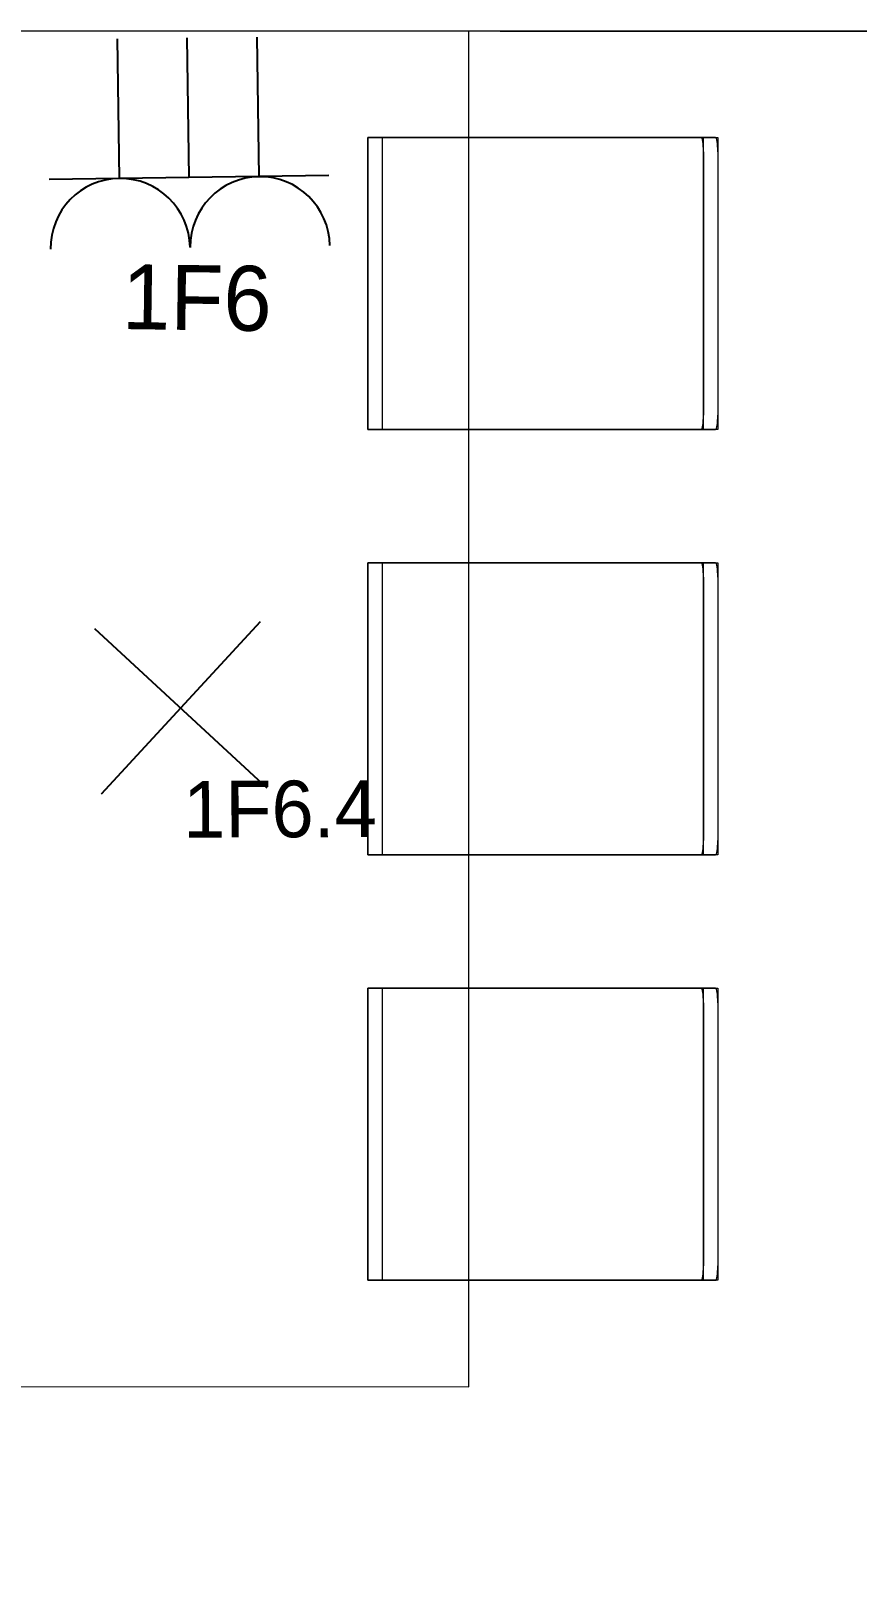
# Model space of a CAD drawing. Header units: metres. Extents: x -17679 to 22565, y -12299 to 33430.
# Drawn here: x 5072 to 6218, y -5363 to -3218 of the extents above; entities that cross this region are included whole.
import ezdxf
from ezdxf.enums import TextEntityAlignment as Align

# ---------------------------------------------------------------- set-up
doc = ezdxf.new("R2010")
doc.units = ezdxf.units.M
doc.layers.get('0').update_dxf_attribs({"color": 252})
for name, color, linetype, lineweight in [('A_Decken', 8, 'Continuous', 13), ('A_Moebel', 6, 'Continuous', 13), ('A_Raeume_', 7, 'Continuous', 5), ('A_Waende', 7, 'Continuous', 13)]:
    doc.layers.add(name, color=color, linetype=linetype, lineweight=lineweight)
doc.layers.add('E_Steckdose+Schalter', color=150, linetype='Continuous', true_color=0x0b6cf4)
doc.layers.add('ET_LEGENDE - Wohnung$0$800_KO_HI____L', color=130, linetype='Continuous')
doc.styles.add('ET_LEGENDE - Wohnung$0$ROMANS', font='romans.shx', dxfattribs={"width": 0.6})

# ---------------------------------------------------------------- blocks, each defined once
blk = doc.blocks.new('*U543')
for p, q in [((-70.71067811865481, -70.71067811865473), (70.71067811865473, 70.71067811865474)), ((70.7106781186547, -70.71067811865474), (-70.71067811865478, 70.71067811865477))]:
    blk.add_line(p, q)
at = {"style": 'ET_LEGENDE - Wohnung$0$ROMANS', "width": 0.6, "flags": 1}
for tag, p in [('RAUMBUCHNUMMER', (0, -400)), ('ANLAGE', (0, -550))]:
    blk.add_attdef(tag, text='', height=100, dxfattribs=at).set_placement(p, align=Align.MIDDLE)
for tag, p in [('TEILANLAGE_NR', (0, -700)), ('KOMPONENTE', (0, -850)), ('KOMPONENTE_NR', (0, -1000)), ('BEZEICHNUNG', (0, -1150)), ('TYP', (0, -1300)), ('HERSTELLER', (0, -1450)), ('MODEL', (0, -1600)), ('LEISTUNG_MAX', (0, -1750)), ('SPEZIFISCH_1', (0, -1900)), ('SPEZIFISCH_2', (0, -2050)), ('SPEZIFISCH_3', (-9.095e-13, -2200)), ('SPEZIFISCH_4', (0, -2350)), ('SPEZIFISCH_5', (0, -2500)), ('GEWERKE_CODE', (0, -2650)), ('LV_POS', (0, -2800)), ('ZAEHLER', (0, -2950)), ('PLATZHALTER_1', (0, -3100)), ('PLATZHALTER_2', (-9.095e-13, -3250)), ('PLATZHALTER_3', (-9.095e-13, -3400)), ('JOBLISTE_VDMA', (0, -3550)), ('ET_SPEZIFISCH_1', (0, -3700)), ('ET_SPEZIFISCH_2', (0, -3850)), ('ET_SPEZIFISCH_3', (0, -4000)), ('ET_SPEZIFISCH_4', (0, -4149.999999999999)), ('ET_SPEZIFISCH_5', (0, -4299.999999999999)), ('ET_SPEZIFISCH_6', (0, -4449.999999999999)), ('ET_SPEZIFISCH_7', (0, -4599.999999999999))]:
    blk.add_attdef(tag, text='', height=100, dxfattribs=at).set_placement(p, align=Align.MIDDLE_CENTER)
blk = doc.blocks.new('*U552')
for p, q in [((-125.2605419271887, 0), (125.2605419271887, 0)), ((-2.13e-14, 0), (-2.13e-14, -124.9999999999857))]:
    blk.add_line(p, q)
for centre in [(-62.76054192719332, 62.63027096359436), (62.49999999999542, 62.5)]:
    blk.add_arc(centre, 62.49999999999545, 180, 0)
at = {"layer": 'ET_LEGENDE - Wohnung$0$800_KO_HI____L'}
for p, q in [((-62.76054192719332, 0.1302709635989103), (-62.76054192719332, -124.8697290363868)), ((62.49999999999541, 4.5546e-12), (62.49999999999541, -124.9999999999812))]:
    blk.add_line(p, q, dxfattribs=at)
at = {"style": 'ET_LEGENDE - Wohnung$0$ROMANS', "width": 0.8, "flags": 1}
for tag, p in [('RAUMBUCHNUMMER', (-1.42e-14, -424.9999999999857)), ('ANLAGE', (-7.11e-14, -595.4472819843263)), ('TEILANLAGE_NR', (-7.11e-14, -755.4537253861862)), ('KOMPONENTE', (-7.11e-14, -901.3415913071971)), ('KOMPONENTE_NR', (-7.11e-14, -1063.289201699502)), ('BEZEICHNUNG', (-7.11e-14, -1205.595275481798)), ('TYP', (-1.42e-14, -1346.747756559581)), ('HERSTELLER', (-7.11e-14, -1514.075453492046)), ('MODEL', (-1.42e-14, -1677.25564314158)), ('LEISTUNG_MAX', (-5.258e-13, -1851.504109420363)), ('SPEZIFISCH_1', (-5.258e-13, -2012.846368334653)), ('SPEZIFISCH_2', (-5.258e-13, -2200.001041977929)), ('SPEZIFISCH_3', (-5.258e-13, -2374.249508256711)), ('SPEZIFISCH_4', (-5.258e-13, -2548.497974535494)), ('SPEZIFISCH_5', (-5.258e-13, -2722.746440814277)), ('GEWERKE_CODE', (-5.258e-13, -2896.994907093059)), ('LV_POS', (-5.258e-13, -3071.243373371843)), ('ZAEHLER', (-5.258e-13, -3245.491839650626)), ('PLATZHALTER_1', (-5.258e-13, -3419.740305929408)), ('PLATZHALTER_2', (-5.258e-13, -3593.988772208192)), ('PLATZHALTER_3', (-5.258e-13, -3768.237238486975)), ('JOBLISTE_VDMA', (-5.258e-13, -3942.485704765757))]:
    blk.add_attdef(tag, text='', height=100, dxfattribs=at).set_placement(p, align=Align.MIDDLE)
blk = doc.blocks.new('Moeb_Esstisch_rechteckig_bear - 188 x 80-V10-263_PP_03DG_BT2')
at = {"layer": 'A_Moebel', "color": 8}
for p, q in [((-1.419064670958464, 0.7452382611948165), (-1.43906467095846, 0.7452382611948164)), ((-1.43906467095846, 0.7452382611948164), (-1.439064670958461, 0.7422820729722244)), ((-1.439064670958461, 0.7422820729722244), (-1.43906467095846, 0.3999999999999987)), ((-1.439064670958394, 0.7422820729722901), (-1.439064670958394, 0.7225017557050503)), ((-1.439064670958461, 0.7422820729722241), (-1.43906467095846, 0.6914258686378107)), ((-1.054064670958457, 0.7452382611948165), (-1.419064670958464, 0.7452382611948165)), ((-1.41906467095846, 0.7452382611948166), (-1.05406467095846, 0.7452382611948165)), ((-1.034064670958461, 0.7452382611948165), (-1.054064670958457, 0.7452382611948165)), ((-1.034064670958461, 0.7422820729722241), (-1.034064670958461, 0.7452382611948165)), ((-1.034064670958461, 0.3999999999999987), (-1.034064670958461, 0.7422820729722241)), ((-1.034064670958399, 0.7225017557050484), (-1.034064670958399, 0.7422820729722882)), ((-1.034064670958461, 0.6914258686378107), (-1.034064670958461, 0.7422820729722241)), ((-0.8290646709584628, 0.7452382611948162), (-0.8490646709584586, 0.7452382611948164)), ((-0.8490646709584586, 0.7452382611948164), (-0.8490646709584584, 0.7422820729722241)), ((-0.8490646709584584, 0.7422820729722241), (-0.8490646709584602, 0.3999999999999987)), ((-0.8490646709583984, 0.7422820729722882), (-0.8490646709583984, 0.7225017557050507)), ((-0.8490646709584584, 0.7422820729722237), (-0.8490646709584586, 0.6914258686378105)), ((-0.4640646709584552, 0.7452382611948148), (-0.8290646709584628, 0.7452382611948162)), ((-0.829064670958458, 0.7452382611948164), (-0.4640646709584583, 0.7452382611948148)), ((-0.4440646709584592, 0.7452382611948148), (-0.4640646709584552, 0.7452382611948148)), ((-0.4440646709584593, 0.7422820729722223), (-0.4440646709584592, 0.7452382611948148)), ((-0.4440646709584608, 0.3999999999999996), (-0.4440646709584593, 0.7422820729722223)), ((-0.4440646709584036, 0.7225017557050483), (-0.444064670958395, 0.7422820729722859)), ((-0.4440646709584595, 0.6914258686378087), (-0.4440646709584593, 0.7422820729722223)), ((-0.2390646709584669, 0.7452382611948164), (-0.2590646709584627, 0.7452382611948162)), ((-0.2590646709584627, 0.7452382611948162), (-0.2590646709584627, 0.7422820729722241)), ((-0.2590646709584627, 0.7422820729722241), (-0.2590646709584628, 0.3999999999999991)), ((-0.2590646709583937, 0.7422820729722882), (-0.2590646709583937, 0.7225017557050507)), ((-0.2590646709584627, 0.7422820729722238), (-0.2590646709584628, 0.6914258686378105)), ((0.1259353290415408, 0.7452382611948161), (-0.2390646709584669, 0.7452382611948164)), ((-0.2390646709584624, 0.7452382611948164), (0.1259353290415374, 0.7452382611948164)), ((0.1459353290415366, 0.7452382611948162), (0.1259353290415408, 0.7452382611948161)), ((0.1459353290415365, 0.7422820729722238), (0.1459353290415366, 0.7452382611948162)), ((0.1459353290415365, 0.3999999999999992), (0.1459353290415365, 0.7422820729722238)), ((0.145935329041601, 0.7225017557050483), (0.145935329041601, 0.7422820729722859)), ((0.1459353290415366, 0.6914258686378107), (0.1459353290415365, 0.7422820729722238)), ((-1.439064670958461, 0.7254579439275782), (-1.43846171299635, 0.7254579439275779)), ((-1.439064670958461, 0.6716455513705725), (-1.439064670958461, 0.7225017557049859)), ((-1.43838318748424, 0.725457943927578), (-1.436540064003644, 0.7254579439275782)), ((-1.436385179034144, 0.7254579439275782), (-1.433350377932819, 0.7254579439275782)), ((-1.433206806582194, 0.7254579439275782), (-1.429149625147254, 0.7254579439275782)), ((-1.429064670958458, 0.7254579439275782), (-1.424265988054714, 0.7254579439275782)), ((-1.424241051860511, 0.7254579439275782), (-1.419064670958465, 0.7254579439275782)), ((-1.419064670958465, 0.7254579439275782), (-1.054064670958464, 0.7254579439275782)), ((-1.41906467095846, 0.7254579439275782), (-1.05406467095846, 0.725457943927578)), ((-1.054064670958464, 0.7254579439275782), (-1.048914516801263, 0.7254579439275782)), ((-1.04888829005641, 0.725457943927578), (-1.044159831763805, 0.725457943927578)), ((-1.044064670958462, 0.725457943927578), (-1.040099643389792, 0.7254579439275782)), ((-1.039922535334735, 0.7254579439275782), (-1.036974537720831, 0.7254579439275782)), ((-1.036744162882776, 0.7254579439275782), (-1.034959774423986, 0.725457943927578)), ((-1.03474615443268, 0.725457943927578), (-1.034162726483333, 0.725457943927578)), ((-1.034064670958461, 0.7225017557049859), (-1.034064670958461, 0.6716455513705725)), ((-0.8490646709584586, 0.7254579439275779), (-0.848461712996348, 0.7254579439275779)), ((-0.849064670958459, 0.6716455513705722), (-0.8490646709584586, 0.7225017557049856)), ((-0.8483831874842384, 0.7254579439275779), (-0.8465400640036426, 0.7254579439275779)), ((-0.8463851790341426, 0.725457943927578), (-0.8433503779328168, 0.7254579439275779)), ((-0.8432068065821924, 0.725457943927578), (-0.8391496251472522, 0.725457943927578)), ((-0.8390646709584563, 0.7254579439275779), (-0.8342659880547119, 0.7254579439275779)), ((-0.8342410518605088, 0.725457943927578), (-0.8290646709584628, 0.7254579439275779)), ((-0.8290646709584628, 0.7254579439275779), (-0.4640646709584545, 0.7254579439275762)), ((-0.8290646709584581, 0.725457943927578), (-0.4640646709584585, 0.7254579439275762)), ((-0.4640646709584545, 0.7254579439275762), (-0.4589145168012529, 0.7254579439275762)), ((-0.4588882900564001, 0.7254579439275762), (-0.4541598317637949, 0.7254579439275762)), ((-0.4540646709584524, 0.7254579439275762), (-0.450099643389782, 0.7254579439275762)), ((-0.4499225353347247, 0.7254579439275762), (-0.4469745377208206, 0.7254579439275762)), ((-0.4467441628827662, 0.7254579439275762), (-0.4449597744239753, 0.7254579439275762)), ((-0.4447461544326702, 0.7254579439275762), (-0.4441627264833226, 0.7254579439275762)), ((-0.4440646709584593, 0.7225017557049841), (-0.4440646709584596, 0.6716455513705705)), ((-0.2590646709584628, 0.725457943927578), (-0.258461712996352, 0.7254579439275779)), ((-0.2590646709584627, 0.6716455513705722), (-0.2590646709584628, 0.7225017557049856)), ((-0.2583831874842426, 0.725457943927578), (-0.2565400640036468, 0.7254579439275779)), ((-0.2563851790341467, 0.725457943927578), (-0.253350377932821, 0.7254579439275779)), ((-0.2532068065821967, 0.725457943927578), (-0.2491496251472564, 0.725457943927578)), ((-0.2490646709584606, 0.7254579439275779), (-0.2442659880547159, 0.7254579439275779)), ((-0.2442410518605128, 0.7254579439275779), (-0.2390646709584668, 0.7254579439275779)), ((-0.2390646709584668, 0.7254579439275779), (0.1259353290415414, 0.7254579439275779)), ((-0.2390646709584624, 0.725457943927578), (0.1259353290415374, 0.725457943927578)), ((0.1259353290415414, 0.7254579439275779), (0.1310854831987429, 0.7254579439275779)), ((0.1311117099435959, 0.725457943927578), (0.1358401682362009, 0.7254579439275779)), ((0.1359353290415436, 0.7254579439275779), (0.1399003566102138, 0.7254579439275779)), ((0.1400774646652712, 0.7254579439275779), (0.1430254622791752, 0.7254579439275779)), ((0.1432558371172297, 0.7254579439275779), (0.1450402255760207, 0.7254579439275779)), ((0.1452538455673257, 0.7254579439275779), (0.1458372735166733, 0.7254579439275779)), ((0.1459353290415366, 0.7225017557049859), (0.1459353290415365, 0.6716455513705722)), ((-1.43906467095846, 0.6914258686378107), (-1.439064670958461, 0.6868014403923373)), ((-1.439064670958461, 0.6868014403923373), (-1.439064670958461, 0.6782629610760537)), ((-1.034064670958461, 0.6868014403923373), (-1.034064670958461, 0.6914258686378105)), ((-1.034064670958461, 0.6782629610760534), (-1.034064670958461, 0.6868014403923373)), ((-0.8490646709584586, 0.6914258686378104), (-0.8490646709584586, 0.6868014403923371)), ((-0.8490646709584586, 0.6868014403923371), (-0.8490646709584586, 0.6782629610760535)), ((-0.4440646709584596, 0.6868014403923353), (-0.4440646709584596, 0.6914258686378087)), ((-0.4440646709584595, 0.6782629610760514), (-0.4440646709584596, 0.6868014403923353)), ((-0.2590646709584628, 0.6914258686378105), (-0.2590646709584628, 0.6868014403923373)), ((-0.2590646709584628, 0.6868014403923373), (-0.2590646709584628, 0.6782629610760535)), ((0.1459353290415365, 0.6868014403923371), (0.1459353290415366, 0.6914258686378104)), ((0.1459353290415366, 0.6782629610760532), (0.1459353290415365, 0.6868014403923371)), ((-1.439064670958461, 0.6782629610760537), (-1.439064670958461, 0.6663277153254429)), ((-1.439064670958461, 0.6192901890511071), (-1.439064670958461, 0.6716455513705722)), ((-1.439064670958461, 0.6663277153254429), (-1.43906467095846, 0.6517187732599908)), ((-1.034064670958461, 0.6663277153254425), (-1.034064670958461, 0.6782629610760534)), ((-1.034064670958461, 0.6716455513705725), (-1.034064670958461, 0.6192901890511078)), ((-1.034064670958461, 0.6517187732599902), (-1.034064670958461, 0.6663277153254425)), ((-0.8490646709584586, 0.6782629610760535), (-0.8490646709584586, 0.6663277153254428)), ((-0.849064670958459, 0.6192901890511072), (-0.8490646709584586, 0.6716455513705722)), ((-0.8490646709584586, 0.6663277153254428), (-0.849064670958459, 0.6517187732599908)), ((-0.4440646709584596, 0.6663277153254406), (-0.4440646709584595, 0.6782629610760514)), ((-0.4440646709584596, 0.6716455513705705), (-0.4440646709584599, 0.6192901890511059)), ((-0.4440646709584597, 0.6517187732599883), (-0.4440646709584596, 0.6663277153254406)), ((-0.2590646709584628, 0.6782629610760535), (-0.2590646709584628, 0.6663277153254428)), ((-0.2590646709584628, 0.6192901890511072), (-0.2590646709584627, 0.6716455513705722)), ((-0.2590646709584628, 0.6663277153254428), (-0.2590646709584627, 0.6517187732599906)), ((0.1459353290415366, 0.6663277153254425), (0.1459353290415366, 0.6782629610760532)), ((0.1459353290415365, 0.6716455513705724), (0.1459353290415365, 0.6192901890511077)), ((0.1459353290415366, 0.6517187732599901), (0.1459353290415366, 0.6663277153254425)), ((-1.43906467095846, 0.6517187732599908), (-1.439064670958461, 0.6353211848992389)), ((-1.034064670958461, 0.6353211848992386), (-1.034064670958461, 0.6517187732599902)), ((-0.849064670958459, 0.6517187732599908), (-0.849064670958459, 0.635321184899239)), ((-0.4440646709584597, 0.6353211848992367), (-0.4440646709584597, 0.6517187732599883)), ((-0.2590646709584627, 0.6517187732599906), (-0.2590646709584628, 0.6353211848992389)), ((0.1459353290415365, 0.6353211848992385), (0.1459353290415366, 0.6517187732599901)), ((-1.439064670958461, 0.6353211848992389), (-1.43906467095846, 0.6181283613905596)), ((-1.034064670958461, 0.618128361390559), (-1.034064670958461, 0.6353211848992386)), ((-0.849064670958459, 0.635321184899239), (-0.849064670958459, 0.6181283613905596)), ((-0.4440646709584598, 0.618128361390557), (-0.4440646709584597, 0.6353211848992367)), ((-0.2590646709584628, 0.6353211848992389), (-0.2590646709584627, 0.6181283613905594)), ((0.1459353290415366, 0.618128361390559), (0.1459353290415365, 0.6353211848992385)), ((-1.43906467095846, 0.3999999999999984), (-1.439064670958461, 0.6192901890511071)), ((-1.43906467095846, 0.6181283613905598), (-1.43906467095846, 0.3999999999999999)), ((-1.034064670958461, 0.6192901890511072), (-1.034064670958461, 0.3999999999999985)), ((-1.034064670958461, 0.3999999999999984), (-1.034064670958461, 0.6181283613905602)), ((-0.8490646709584602, 0.3999999999999984), (-0.849064670958459, 0.6192901890511069)), ((-0.849064670958459, 0.6181283613905597), (-0.8490646709584602, 0.3999999999999982)), ((-0.4440646709584598, 0.6192901890511054), (-0.4440646709584608, 0.4000000000000005)), ((-0.4440646709584608, 0.4000000000000002), (-0.4440646709584598, 0.618128361390558)), ((-0.2590646709584628, 0.4), (-0.2590646709584627, 0.6192901890511069)), ((-0.2590646709584627, 0.6181283613905597), (-0.2590646709584628, 0.3999999999999997)), ((0.1459353290415366, 0.6192901890511069), (0.1459353290415366, 0.4)), ((0.1459353290415365, 0.3999999999999997), (0.1459353290415365, 0.6181283613905597)), ((0.2934353290415361, 0.4), (-1.586564670958464, 0.4)), ((-1.586564670958464, 0.4), (-1.586564670958464, -0.3999999999999976)), ((0.2934353290415401, 0.4000000000000001), (-1.58656467095846, 0.3999999999999999)), ((-1.58656467095846, 0.3999999999999999), (-1.58656467095846, -0.3999999999999976)), ((-1.43906467095846, 0.3999999999999987), (-1.439064670958461, 0.2598647876705777)), ((-1.43906467095846, 0.3999999999999999), (-1.439064670958461, 0.3220871191739118)), ((-1.439064670958461, 0.3232489468344592), (-1.43906467095846, 0.3999999999999984)), ((-1.034064670958461, 0.2598647876705777), (-1.034064670958461, 0.3999999999999987)), ((-1.034064670958461, 0.3999999999999985), (-1.034064670958461, 0.3232489468344592)), ((-1.034064670958461, 0.3220871191739118), (-1.034064670958461, 0.3999999999999984)), ((-0.8490646709584602, 0.3999999999999987), (-0.8490646709584606, 0.2598647876705776)), ((-0.8490646709584602, 0.3999999999999982), (-0.8490646709584604, 0.3220871191739115)), ((-0.8490646709584604, 0.3232489468344588), (-0.8490646709584602, 0.3999999999999984)), ((-0.4440646709584615, 0.2598647876705758), (-0.4440646709584608, 0.3999999999999996)), ((-0.4440646709584608, 0.4000000000000005), (-0.4440646709584611, 0.3232489468344571)), ((-0.4440646709584611, 0.3220871191739097), (-0.4440646709584608, 0.4000000000000002)), ((-0.2590646709584628, 0.3999999999999991), (-0.2590646709584627, 0.2598647876705773)), ((-0.2590646709584628, 0.3999999999999997), (-0.2590646709584627, 0.3220871191739115)), ((-0.2590646709584627, 0.3232489468344589), (-0.2590646709584628, 0.4)), ((0.1459353290415366, 0.2598647876705774), (0.1459353290415365, 0.3999999999999992)), ((0.1459353290415366, 0.4), (0.1459353290415366, 0.3232489468344589)), ((0.1459353290415366, 0.3220871191739115), (0.1459353290415365, 0.3999999999999997)), ((0.2934353290415361, 0.3148368473128825), (0.2934353290415361, 0.4)), ((0.2934353290415401, 0.3148368473128825), (0.2934353290415401, 0.4000000000000001)), ((-1.439064670958461, 0.3232489468344592), (-1.43906467095846, 0.3076272637094838)), ((-1.439064670958461, 0.2931700295457973), (-1.43906467095846, 0.3220871191739114)), ((-1.034064670958461, 0.3076272637094844), (-1.034064670958461, 0.3232489468344595)), ((-1.034064670958461, 0.3220871191739111), (-1.034064670958461, 0.2931700295457972)), ((-0.8490646709584604, 0.3232489468344589), (-0.8490646709584604, 0.3076272637094837)), ((-0.8490646709584604, 0.2931700295457972), (-0.8490646709584604, 0.3220871191739113)), ((-0.4440646709584612, 0.3076272637094823), (-0.4440646709584612, 0.3232489468344574)), ((-0.4440646709584611, 0.3220871191739091), (-0.4440646709584614, 0.2931700295457952)), ((-0.2590646709584627, 0.3232489468344589), (-0.2590646709584628, 0.3076272637094838)), ((-0.2590646709584627, 0.2931700295457972), (-0.2590646709584627, 0.3220871191739112)), ((0.1459353290415366, 0.3076272637094842), (0.1459353290415366, 0.3232489468344593)), ((0.1459353290415366, 0.322087119173911), (0.1459353290415366, 0.293170029545797)), ((-1.43906467095846, 0.3076272637094838), (-1.43906467095846, 0.2928326425682579)), ((-1.034064670958461, 0.2928326425682584), (-1.034064670958461, 0.3076272637094844)), ((-0.8490646709584604, 0.3076272637094837), (-0.8490646709584604, 0.2928326425682577)), ((-0.4440646709584614, 0.2928326425682563), (-0.4440646709584612, 0.3076272637094823)), ((-0.2590646709584628, 0.3076272637094838), (-0.2590646709584627, 0.2928326425682577)), ((0.1459353290415366, 0.2928326425682581), (0.1459353290415366, 0.3076272637094842)), ((-1.43906467095846, 0.2928326425682579), (-1.43906467095846, 0.2798733123922881)), ((-1.439064670958461, 0.2798447637311797), (-1.439064670958461, 0.2927856984239266)), ((-1.43906467095846, 0.2798733123922881), (-1.439064670958461, 0.2696324301167611)), ((-1.439064670958461, 0.279831013064657), (-1.439064670958461, 0.2598647876705776)), ((-1.439064669685608, 0.2798310130646571), (-1.034064670958461, 0.2798310130646571)), ((-1.034064670958461, 0.2798733123922883), (-1.034064670958461, 0.2928326425682584)), ((-1.034064670958461, 0.2927856984239289), (-1.034064670958461, 0.2798447637311798)), ((-1.034064670958461, 0.2696324301167614), (-1.034064670958461, 0.2798733123922883)), ((-1.034064670958461, 0.2598647876705776), (-1.034064670958461, 0.2798310130646571)), ((-0.8490646709584604, 0.2928326425682577), (-0.8490646709584604, 0.2798733123922879)), ((-0.8490646709584604, 0.2798447637311795), (-0.8490646709584604, 0.2927856984239288)), ((-0.8490646709584604, 0.2798733123922879), (-0.8490646709584604, 0.2696324301167609)), ((-0.8490646709584604, 0.2798310130646571), (-0.8490646709584606, 0.2598647876705775)), ((-0.8490646696855993, 0.279831013064657), (-0.4440646709584614, 0.2798310130646551)), ((-0.4440646709584614, 0.2798733123922863), (-0.4440646709584614, 0.2928326425682563)), ((-0.4440646709584612, 0.2927856984239245), (-0.4440646709584614, 0.2798447637311777)), ((-0.4440646709584614, 0.2696324301167593), (-0.4440646709584614, 0.2798733123922863)), ((-0.4440646709584614, 0.2598647876705757), (-0.4440646709584614, 0.2798310130646552)), ((-0.2590646709584627, 0.2928326425682577), (-0.2590646709584627, 0.2798733123922879)), ((-0.2590646709584628, 0.2798447637311796), (-0.2590646709584627, 0.2927856984239266)), ((-0.2590646709584627, 0.2798733123922879), (-0.2590646709584627, 0.2696324301167609)), ((-0.2590646709584627, 0.279831013064657), (-0.2590646709584627, 0.2598647876705775)), ((-0.25906466968561, 0.2798310130646569), (0.1459353290415366, 0.279831013064657)), ((0.1459353290415366, 0.2798733123922881), (0.1459353290415366, 0.2928326425682581)), ((0.1459353290415366, 0.2927856984239264), (0.1459353290415366, 0.2798447637311796)), ((0.1459353290415366, 0.2696324301167611), (0.1459353290415366, 0.2798733123922881)), ((0.1459353290415366, 0.2598647876705775), (0.1459353290415366, 0.279831013064657)), ((-1.439064670958461, 0.2696324301167611), (-1.43906467095846, 0.2628078949448959)), ((-1.43906467095846, 0.2628078949448959), (-1.439064670958461, 0.2598647876705776)), ((-1.439064670958461, 0.2598647876705777), (-1.034064670958461, 0.2598647876705777)), ((-1.439064670958461, 0.2598647876705776), (-1.034064670958461, 0.2598647876705776)), ((-1.034064670958461, 0.262807894944896), (-1.034064670958461, 0.2696324301167614)), ((-1.034064670958461, 0.2598647876705776), (-1.034064670958461, 0.262807894944896)), ((-0.8490646709584604, 0.2696324301167609), (-0.8490646709584604, 0.2628078949448958)), ((-0.8490646709584604, 0.2628078949448958), (-0.8490646709584604, 0.2598647876705775)), ((-0.8490646709584606, 0.2598647876705776), (-0.4440646709584615, 0.2598647876705758)), ((-0.8490646709584606, 0.2598647876705776), (-0.4440646709584614, 0.2598647876705757)), ((-0.4440646709584614, 0.2628078949448939), (-0.4440646709584614, 0.2696324301167593)), ((-0.4440646709584615, 0.2598647876705756), (-0.4440646709584614, 0.2628078949448939)), ((-0.2590646709584627, 0.2696324301167609), (-0.2590646709584628, 0.2628078949448958)), ((-0.2590646709584628, 0.2628078949448958), (-0.2590646709584627, 0.2598647876705773)), ((-0.2590646709584627, 0.2598647876705773), (0.1459353290415366, 0.2598647876705774)), ((-0.2590646709584627, 0.2598647876705775), (0.1459353290415366, 0.2598647876705775)), ((0.1459353290415366, 0.2628078949448959), (0.1459353290415366, 0.2696324301167611)), ((0.1459353290415366, 0.2598647876705775), (0.1459353290415366, 0.2628078949448959)), ((-1.439064670958461, -0.2598647876707), (-1.034064670958462, -0.2598647876707)), ((-1.439064670958461, -0.3999999999999968), (-1.439064670958461, -0.2598647876707)), ((-1.439064670958461, -0.2598647876707), (-1.439064670958461, -0.323248946834582)), ((-1.439064670958461, -0.2598647876707), (-1.439064670958461, -0.2798310130647796)), ((-1.034064670958462, -0.2598647876707001), (-1.439064670958461, -0.2598647876707)), ((-1.439064670958461, -0.2598647876707), (-1.034064670958462, -0.2598647876707)), ((-1.439064670958461, -0.3999999999999968), (-1.439064670958461, -0.2598647876707)), ((-1.439064670958461, -0.2598647876707), (-1.439064670958461, -0.323248946834582)), ((-1.439064670958461, -0.2598647876707), (-1.439064670958461, -0.2798310130647796)), ((-1.034064670958462, -0.2598647876707001), (-1.439064670958461, -0.2598647876707)), ((-1.034064670958462, -0.2598647876707), (-1.034064670958462, -0.3999999999999968)), ((-1.034064670958462, -0.2798310130647797), (-1.034064670958462, -0.2598647876707001)), ((-1.034064670958462, -0.3232489468345816), (-1.034064670958462, -0.2598647876707)), ((-1.034064670958462, -0.2598647876707), (-1.034064670958462, -0.3999999999999968)), ((-1.034064670958462, -0.2798310130647797), (-1.034064670958462, -0.2598647876707001)), ((-1.034064670958462, -0.3232489468345816), (-1.034064670958462, -0.2598647876707)), ((-0.8490646709584618, -0.2598647876707003), (-0.4440646709584624, -0.2598647876706984)), ((-0.8490646709584609, -0.3999999999999985), (-0.8490646709584618, -0.2598647876707003)), ((-0.8490646709584616, -0.2598647876707001), (-0.8490646709584614, -0.3232489468345819)), ((-0.8490646709584618, -0.2598647876707001), (-0.8490646709584616, -0.2798310130647796)), ((-0.4440646709584624, -0.2598647876706984), (-0.8490646709584618, -0.2598647876707002)), ((-0.4440646709584624, -0.2598647876706984), (-0.444064670958462, -0.3999999999999966)), ((-0.4440646709584624, -0.2798310130647779), (-0.4440646709584624, -0.2598647876706984)), ((-0.4440646709584623, -0.3232489468345796), (-0.4440646709584625, -0.2598647876706982)), ((-0.259064670958462, -0.2598647876707), (0.1459353290415374, -0.2598647876707)), ((-0.259064670958462, -0.3999999999999963), (-0.259064670958462, -0.2598647876707)), ((-0.259064670958462, -0.2598647876707001), (-0.259064670958462, -0.3232489468345819)), ((-0.259064670958462, -0.2598647876707001), (-0.259064670958462, -0.2798310130647796)), ((0.1459353290415373, -0.2598647876707001), (-0.259064670958462, -0.2598647876707001)), ((-0.259064670958462, -0.2598647876707), (0.1459353290415374, -0.2598647876707)), ((-0.259064670958462, -0.3999999999999963), (-0.259064670958462, -0.2598647876707)), ((-0.259064670958462, -0.2598647876707001), (-0.259064670958462, -0.3232489468345819)), ((-0.259064670958462, -0.2598647876707001), (-0.259064670958462, -0.2798310130647796)), ((0.1459353290415373, -0.2598647876707001), (-0.259064670958462, -0.2598647876707001)), ((0.1459353290415374, -0.2598647876707), (0.1459353290415374, -0.3999999999999968)), ((0.1459353290415373, -0.2798310130647796), (0.1459353290415373, -0.2598647876707001)), ((0.1459353290415373, -0.2628078949450184), (0.1459353290415374, -0.2598647876707)), ((0.1459353290415374, -0.2598647876707), (0.1459353290415374, -0.3999999999999968)), ((0.1459353290415373, -0.2798310130647796), (0.1459353290415373, -0.2598647876707001)), ((0.1459353290415373, -0.3232489468345815), (0.1459353290415374, -0.2598647876707)), ((0.1459353290415373, -0.2696324301168836), (0.1459353290415373, -0.2628078949450184)), ((0.1459353290415373, -0.2798733123924105), (0.1459353290415373, -0.2696324301168836)), ((-1.034064672231315, -0.2798310130647796), (-1.439064670958461, -0.2798310130647795)), ((-1.034064672231315, -0.2798310130647796), (-1.439064670958461, -0.2798310130647795)), ((-1.439064670958461, -0.2817930845809917), (-1.439064670958461, -0.2798447637313022)), ((-1.439064670958461, -0.2817930845809917), (-1.439064670958461, -0.2798447637313022)), ((-1.439064670958461, -0.2863427746955684), (-1.439064670958461, -0.2817930845809917)), ((-1.439064670958461, -0.2863427746955684), (-1.439064670958461, -0.2817930845809917)), ((-1.439064670958461, -0.2927856984240491), (-1.439064670958461, -0.2863427746955684)), ((-1.439064670958461, -0.2927856984240491), (-1.439064670958461, -0.2863427746955684)), ((-1.439064670958461, -0.3018095829965662), (-1.439064670958461, -0.2931700295459198)), ((-1.439064670958461, -0.3018095829965662), (-1.439064670958461, -0.2931700295459198)), ((-1.034064670958462, -0.2798447637313022), (-1.034064670958462, -0.2817930845809919)), ((-1.034064670958462, -0.2798447637313022), (-1.034064670958462, -0.2817930845809919)), ((-1.034064670958462, -0.2817930845809919), (-1.034064670958462, -0.2863427746955685)), ((-1.034064670958462, -0.2817930845809919), (-1.034064670958462, -0.2863427746955685)), ((-1.034064670958462, -0.2863427746955685), (-1.034064670958462, -0.2927856984240493)), ((-1.034064670958462, -0.2863427746955685), (-1.034064670958462, -0.2927856984240493)), ((-1.034064670958462, -0.2931700295459199), (-1.034064670958462, -0.3018095829965665)), ((-1.034064670958462, -0.2931700295459199), (-1.034064670958462, -0.3018095829965665)), ((-0.4440646722313152, -0.2798310130647778), (-0.8490646709584616, -0.2798310130647796)), ((-0.8490646709584616, -0.2817930845809917), (-0.8490646709584616, -0.2798447637313022)), ((-0.8490646709584616, -0.2863427746955684), (-0.8490646709584616, -0.2817930845809917)), ((-0.8490646709584616, -0.2927856984240514), (-0.8490646709584616, -0.2863427746955684)), ((-0.8490646709584616, -0.3018095829965662), (-0.8490646709584614, -0.2931700295459197)), ((-0.4440646709584624, -0.2798447637313004), (-0.4440646709584624, -0.2817930845809899)), ((-0.4440646709584624, -0.2817930845809899), (-0.4440646709584624, -0.2863427746955667)), ((-0.4440646709584624, -0.2863427746955667), (-0.4440646709584624, -0.2927856984240497)), ((-0.4440646709584624, -0.293170029545918), (-0.4440646709584624, -0.3018095829965646)), ((0.1459353277686846, -0.2798310130647796), (-0.259064670958462, -0.2798310130647796)), ((0.1459353277686846, -0.2798310130647796), (-0.259064670958462, -0.2798310130647796)), ((-0.259064670958462, -0.2817930845809917), (-0.259064670958462, -0.2798447637313022)), ((-0.259064670958462, -0.2817930845809917), (-0.259064670958462, -0.2798447637313022)), ((-0.259064670958462, -0.2863427746955684), (-0.259064670958462, -0.2817930845809917)), ((-0.259064670958462, -0.2863427746955684), (-0.259064670958462, -0.2817930845809917)), ((-0.259064670958462, -0.2927856984240514), (-0.259064670958462, -0.2863427746955684)), ((-0.259064670958462, -0.2927856984240514), (-0.259064670958462, -0.2863427746955684)), ((-0.259064670958462, -0.3018095829965662), (-0.259064670958462, -0.2931700295459197)), ((-0.259064670958462, -0.3018095829965662), (-0.259064670958462, -0.2931700295459197)), ((0.1459353290415374, -0.2798447637313022), (0.1459353290415373, -0.2817930845809917)), ((0.1459353290415374, -0.2798447637313022), (0.1459353290415373, -0.2817930845809917)), ((0.1459353290415373, -0.2928326425683804), (0.1459353290415373, -0.2798733123924105)), ((0.1459353290415373, -0.2817930845809917), (0.1459353290415373, -0.2927856984240493)), ((0.1459353290415373, -0.2817930845809917), (0.1459353290415373, -0.2863427746955685)), ((0.1459353290415373, -0.2863427746955685), (0.1459353290415373, -0.2927856984240493)), ((0.1459353290415374, -0.3076272637096065), (0.1459353290415373, -0.2928326425683804)), ((0.1459353290415373, -0.2931700295459198), (0.1459353290415373, -0.3116726637573838)), ((0.1459353290415373, -0.2931700295459198), (0.1459353290415373, -0.3018095829965664)), ((-1.439064670958461, -0.3116726637573835), (-1.439064670958461, -0.3018095829965662)), ((-1.439064670958461, -0.3116726637573835), (-1.439064670958461, -0.3018095829965662)), ((-1.439064670958461, -0.3220871191740337), (-1.439064670958461, -0.3116726637573835)), ((-1.439064670958461, -0.3220871191740337), (-1.439064670958461, -0.3116726637573835)), ((-1.034064670958462, -0.3018095829965665), (-1.034064670958462, -0.3116726637573839)), ((-1.034064670958462, -0.3018095829965665), (-1.034064670958462, -0.3116726637573839)), ((-1.034064670958462, -0.3116726637573839), (-1.034064670958462, -0.322087119174034)), ((-1.034064670958462, -0.3116726637573839), (-1.034064670958462, -0.322087119174034)), ((-0.8490646709584616, -0.3116726637573835), (-0.8490646709584616, -0.3018095829965662)), ((-0.8490646709584614, -0.3220871191740336), (-0.8490646709584616, -0.3116726637573835)), ((-0.4440646709584624, -0.3018095829965646), (-0.4440646709584624, -0.311672663757382)), ((-0.4440646709584624, -0.311672663757382), (-0.4440646709584622, -0.322087119174032)), ((-0.259064670958462, -0.3116726637573835), (-0.259064670958462, -0.3018095829965662)), ((-0.259064670958462, -0.3116726637573835), (-0.259064670958462, -0.3018095829965662)), ((-0.259064670958462, -0.3220871191740336), (-0.259064670958462, -0.3116726637573835)), ((-0.259064670958462, -0.3220871191740336), (-0.259064670958462, -0.3116726637573835)), ((0.1459353290415373, -0.3018095829965664), (0.1459353290415373, -0.3116726637573838)), ((0.1459353290415373, -0.3232489468345815), (0.1459353290415374, -0.3076272637096065)), ((0.1459353290415373, -0.3116726637573838), (0.1459353290415373, -0.3220871191740339)), ((0.1459353290415373, -0.3116726637573838), (0.1459353290415373, -0.3220871191740339)), ((-1.439064670958461, -0.3220871191740342), (-1.439064670958461, -0.3999999999999975)), ((-1.439064670958461, -0.3220871191740342), (-1.439064670958461, -0.3999999999999975)), ((-1.439064670958461, -0.3999999999999977), (-1.439064670958461, -0.3232489468345816)), ((-1.439064670958461, -0.3999999999999977), (-1.439064670958461, -0.3232489468345816)), ((-1.034064670958462, -0.3999999999999975), (-1.034064670958462, -0.3220871191740342)), ((-1.034064670958462, -0.3999999999999975), (-1.034064670958462, -0.3220871191740342)), ((-1.034064670958462, -0.3232489468345816), (-1.034064670958462, -0.3999999999999977)), ((-1.034064670958462, -0.3232489468345816), (-1.034064670958462, -0.3999999999999977)), ((-0.8490646709584616, -0.3220871191740342), (-0.8490646709584609, -0.3999999999999975)), ((-0.8490646709584609, -0.3999999999999977), (-0.8490646709584616, -0.3232489468345815)), ((-0.4440646709584618, -0.3999999999999957), (-0.4440646709584621, -0.3220871191740325)), ((-0.4440646709584622, -0.3232489468345798), (-0.444064670958462, -0.399999999999996)), ((-0.259064670958462, -0.3220871191740342), (-0.259064670958462, -0.3999999999999975)), ((-0.259064670958462, -0.3220871191740342), (-0.259064670958462, -0.3999999999999975)), ((-0.259064670958462, -0.3999999999999961), (-0.259064670958462, -0.3232489468345816)), ((-0.259064670958462, -0.3999999999999961), (-0.259064670958462, -0.3232489468345816)), ((0.1459353290415373, -0.3999999999999975), (0.1459353290415374, -0.3220871191740342)), ((0.1459353290415373, -0.3999999999999975), (0.1459353290415374, -0.3220871191740342)), ((0.1459353290415373, -0.3232489468345815), (0.1459353290415373, -0.3999999999999977)), ((0.1459353290415373, -0.3232489468345815), (0.1459353290415373, -0.3999999999999977)), ((-1.586564670958464, -0.3999999999999976), (0.2934353290415361, -0.3999999999999975)), ((-1.58656467095846, -0.3999999999999976), (0.2934353290415402, -0.3999999999999975)), ((-1.439064670958461, -0.7422820729723468), (-1.439064670958461, -0.3999999999999968)), ((-1.439064670958461, -0.6192901890512297), (-1.439064670958461, -0.3999999999999977)), ((-1.439064670958461, -0.3999999999999975), (-1.439064670958461, -0.6181283613906824)), ((-1.439064670958461, -0.7422820729723468), (-1.439064670958461, -0.3999999999999968)), ((-1.439064670958461, -0.6192901890512297), (-1.439064670958461, -0.3999999999999977)), ((-1.439064670958461, -0.3999999999999975), (-1.439064670958461, -0.6181283613906824)), ((-1.034064670958462, -0.3999999999999968), (-1.034064670958462, -0.7422820729723467)), ((-1.034064670958462, -0.6181283613906824), (-1.034064670958462, -0.3999999999999975)), ((-1.034064670958462, -0.3999999999999977), (-1.034064670958462, -0.6192901890512296)), ((-1.034064670958462, -0.3999999999999968), (-1.034064670958462, -0.7422820729723467)), ((-1.034064670958462, -0.6181283613906824), (-1.034064670958462, -0.3999999999999975)), ((-1.034064670958462, -0.3999999999999977), (-1.034064670958462, -0.6192901890512296)), ((-0.8490646709584595, -0.7422820729723467), (-0.8490646709584609, -0.3999999999999985)), ((-0.8490646709584602, -0.6192901890512296), (-0.8490646709584609, -0.3999999999999977)), ((-0.8490646709584609, -0.3999999999999975), (-0.8490646709584602, -0.6181283613906824)), ((-0.444064670958462, -0.3999999999999966), (-0.4440646709584605, -0.7422820729723449)), ((-0.4440646709584608, -0.6181283613906806), (-0.4440646709584618, -0.3999999999999957)), ((-0.444064670958462, -0.399999999999996), (-0.444064670958461, -0.6192901890512279)), ((-0.259064670958462, -0.7422820729723467), (-0.259064670958462, -0.3999999999999963)), ((-0.259064670958462, -0.6192901890512296), (-0.259064670958462, -0.3999999999999961)), ((-0.259064670958462, -0.3999999999999975), (-0.259064670958462, -0.6181283613906824)), ((-0.259064670958462, -0.7422820729723467), (-0.259064670958462, -0.3999999999999963)), ((-0.259064670958462, -0.6192901890512296), (-0.259064670958462, -0.3999999999999961)), ((-0.259064670958462, -0.3999999999999975), (-0.259064670958462, -0.6181283613906824)), ((0.1459353290415374, -0.3999999999999968), (0.1459353290415373, -0.7422820729723467)), ((0.1459353290415373, -0.6181283613906824), (0.1459353290415373, -0.3999999999999975)), ((0.1459353290415373, -0.3999999999999977), (0.1459353290415373, -0.6192901890512296)), ((0.1459353290415374, -0.3999999999999968), (0.1459353290415373, -0.7422820729723467)), ((0.1459353290415373, -0.6181283613906824), (0.1459353290415373, -0.3999999999999975)), ((0.1459353290415373, -0.3999999999999977), (0.1459353290415373, -0.6192901890512296)), ((-1.439064670958461, -0.6181283613906815), (-1.439064670958461, -0.6914258686379333)), ((-1.439064670958461, -0.6181283613906815), (-1.439064670958461, -0.6914258686379333)), ((-1.439064670958461, -0.6716455513706951), (-1.439064670958461, -0.6192901890512302)), ((-1.439064670958461, -0.6716455513706951), (-1.439064670958461, -0.6192901890512302)), ((-1.034064670958462, -0.6914258686379334), (-1.034064670958462, -0.6181283613906821)), ((-1.034064670958462, -0.6914258686379334), (-1.034064670958462, -0.6181283613906821)), ((-1.034064670958462, -0.61929018905123), (-1.034064670958462, -0.6716455513706948)), ((-1.034064670958462, -0.61929018905123), (-1.034064670958462, -0.6716455513706948)), ((-0.8490646709584602, -0.6181283613906815), (-0.8490646709584602, -0.6353211848993612)), ((-0.8490646709584598, -0.6716455513706948), (-0.8490646709584602, -0.6192901890512302)), ((-0.4440646709584608, -0.6353211848993598), (-0.4440646709584608, -0.6181283613906805)), ((-0.4440646709584608, -0.6192901890512279), (-0.4440646709584606, -0.671645551370693)), ((-0.259064670958462, -0.6181283613906815), (-0.259064670958462, -0.691425868637933)), ((-0.259064670958462, -0.6181283613906815), (-0.259064670958462, -0.691425868637933)), ((-0.259064670958462, -0.6716455513706948), (-0.259064670958462, -0.6192901890512302)), ((-0.259064670958462, -0.6716455513706948), (-0.259064670958462, -0.6192901890512302)), ((0.1459353290415373, -0.6353211848993615), (0.1459353290415374, -0.6181283613906821)), ((0.1459353290415373, -0.6914258686379333), (0.1459353290415374, -0.6181283613906821)), ((0.1459353290415373, -0.6192901890512297), (0.1459353290415374, -0.6716455513706948)), ((0.1459353290415373, -0.6192901890512297), (0.1459353290415374, -0.6716455513706948)), ((-0.8490646709584602, -0.6353211848993612), (-0.8490646709584598, -0.6517187732601128)), ((-0.4440646709584608, -0.6517187732601116), (-0.4440646709584608, -0.6353211848993598)), ((0.1459353290415373, -0.6517187732601134), (0.1459353290415373, -0.6353211848993615)), ((-0.8490646709584598, -0.6517187732601128), (-0.8490646709584598, -0.6663277153255653)), ((-0.4440646709584608, -0.6663277153255637), (-0.4440646709584608, -0.6517187732601116)), ((0.1459353290415373, -0.6663277153255655), (0.1459353290415373, -0.6517187732601134)), ((-1.439064670958461, -0.7225017557051084), (-1.439064670958461, -0.6716455513706948)), ((-1.439064670958461, -0.7225017557051084), (-1.439064670958461, -0.6716455513706948)), ((-1.034064670958462, -0.6716455513706948), (-1.034064670958462, -0.7225017557051086)), ((-1.034064670958462, -0.6716455513706948), (-1.034064670958462, -0.7225017557051086)), ((-0.8490646709584598, -0.6663277153255653), (-0.8490646709584598, -0.6782629610761758)), ((-0.8490646709584597, -0.7225017557051082), (-0.8490646709584602, -0.6716455513706948)), ((-0.8490646709584598, -0.6782629610761758), (-0.8490646709584598, -0.6868014403924596)), ((-0.4440646709584606, -0.6782629610761743), (-0.4440646709584608, -0.6663277153255637)), ((-0.4440646709584606, -0.6716455513706932), (-0.4440646709584605, -0.7225017557051066)), ((-0.4440646709584606, -0.686801440392458), (-0.4440646709584606, -0.6782629610761743)), ((-0.259064670958462, -0.7225017557051082), (-0.259064670958462, -0.6716455513706948)), ((-0.259064670958462, -0.7225017557051082), (-0.259064670958462, -0.6716455513706948)), ((0.1459353290415373, -0.6782629610761761), (0.1459353290415373, -0.6663277153255655)), ((0.1459353290415374, -0.6716455513706948), (0.1459353290415374, -0.7225017557051086)), ((0.1459353290415374, -0.6716455513706948), (0.1459353290415374, -0.7225017557051086)), ((0.1459353290415373, -0.6868014403924598), (0.1459353290415373, -0.6782629610761761)), ((-1.439064670958461, -0.6914258686379334), (-1.439064670958461, -0.7422820729723467)), ((-1.439064670958461, -0.6914258686379334), (-1.439064670958461, -0.7422820729723467)), ((-1.034064670958462, -0.7422820729723467), (-1.034064670958462, -0.6914258686379334)), ((-1.034064670958462, -0.7422820729723467), (-1.034064670958462, -0.6914258686379334)), ((-0.8490646709584598, -0.6868014403924596), (-0.8490646709584598, -0.691425868637933)), ((-0.8490646709584598, -0.6914258686379333), (-0.8490646709584597, -0.7422820729723466)), ((-0.4440646709584606, -0.6914258686379315), (-0.4440646709584606, -0.686801440392458)), ((-0.4440646709584605, -0.7422820729723449), (-0.4440646709584606, -0.6914258686379315)), ((-0.259064670958462, -0.6914258686379333), (-0.2590646709584621, -0.7422820729723466)), ((-0.259064670958462, -0.6914258686379333), (-0.2590646709584621, -0.7422820729723466)), ((0.1459353290415373, -0.6914258686379333), (0.1459353290415373, -0.6868014403924598)), ((0.1459353290415373, -0.7422820729723467), (0.1459353290415373, -0.6914258686379333)), ((0.1459353290415373, -0.7422820729723467), (0.1459353290415373, -0.6914258686379333)), ((-1.439064670958402, -0.722501755705046), (-1.439064670958394, -0.742282072972286)), ((-1.439064670958402, -0.722501755705046), (-1.439064670958394, -0.742282072972286)), ((-1.439064670958461, -0.7254579439277008), (-1.438461712996351, -0.7254579439277008)), ((-1.439064670958461, -0.7254579439277008), (-1.438461712996351, -0.7254579439277008)), ((-1.438383187484241, -0.7254579439277005), (-1.436540064003654, -0.7254579439277005)), ((-1.438383187484241, -0.7254579439277005), (-1.436540064003654, -0.7254579439277005)), ((-1.436385179034154, -0.7254579439277008), (-1.433350377932811, -0.7254579439277005)), ((-1.436385179034154, -0.7254579439277008), (-1.433350377932811, -0.7254579439277005)), ((-1.433206806582195, -0.7254579439277008), (-1.429149625147263, -0.7254579439277008)), ((-1.433206806582195, -0.7254579439277008), (-1.429149625147263, -0.7254579439277008)), ((-1.429064670958467, -0.7254579439277005), (-1.424265988054723, -0.7254579439277008)), ((-1.429064670958467, -0.7254579439277005), (-1.424265988054723, -0.7254579439277008)), ((-1.424241051860519, -0.7254579439277008), (-1.419064670958465, -0.7254579439277005)), ((-1.424241051860519, -0.7254579439277008), (-1.419064670958465, -0.7254579439277005)), ((-1.419064670958465, -0.7254579439277005), (-1.054064670958457, -0.7254579439277005)), ((-1.054064670958461, -0.7254579439277005), (-1.419064670958461, -0.7254579439277008)), ((-1.419064670958465, -0.7254579439277005), (-1.054064670958457, -0.7254579439277005)), ((-1.054064670958461, -0.7254579439277005), (-1.419064670958461, -0.7254579439277008)), ((-1.054064670958457, -0.7254579439277005), (-1.048914516801255, -0.7254579439277005)), ((-1.054064670958457, -0.7254579439277005), (-1.048914516801255, -0.7254579439277005)), ((-1.048888290056411, -0.7254579439277005), (-1.044159831763797, -0.7254579439277005)), ((-1.048888290056411, -0.7254579439277005), (-1.044159831763797, -0.7254579439277005)), ((-1.044064670958463, -0.7254579439277008), (-1.040099643389784, -0.7254579439277005)), ((-1.044064670958463, -0.7254579439277008), (-1.040099643389784, -0.7254579439277005)), ((-1.039922535334727, -0.7254579439277005), (-1.036974537720832, -0.7254579439277005)), ((-1.039922535334727, -0.7254579439277005), (-1.036974537720832, -0.7254579439277005)), ((-1.036744162882769, -0.7254579439277005), (-1.034959774423986, -0.7254579439277005)), ((-1.036744162882769, -0.7254579439277005), (-1.034959774423986, -0.7254579439277005)), ((-1.034746154432681, -0.7254579439277005), (-1.034162726483325, -0.7254579439277005)), ((-1.034746154432681, -0.7254579439277005), (-1.034162726483325, -0.7254579439277005)), ((-1.03406467095839, -0.7422820729722837), (-1.034064670958408, -0.722501755705046)), ((-1.03406467095839, -0.7422820729722837), (-1.034064670958408, -0.722501755705046)), ((-0.8490646709583899, -0.7225017557050463), (-0.8490646709583982, -0.7422820729722859)), ((-0.8490646709584597, -0.7254579439277005), (-0.8484617129963488, -0.7254579439277005)), ((-0.8483831874842396, -0.7254579439277005), (-0.8465400640036522, -0.7254579439277005)), ((-0.8463851790341436, -0.7254579439277005), (-0.843350377932801, -0.7254579439277005)), ((-0.8432068065821852, -0.7254579439277005), (-0.8391496251472536, -0.7254579439277005)), ((-0.8390646709584576, -0.7254579439277005), (-0.8342659880547133, -0.7254579439277005)), ((-0.8342410518605101, -0.7254579439277005), (-0.829064670958456, -0.7254579439277005)), ((-0.829064670958456, -0.7254579439277005), (-0.4640646709584552, -0.7254579439276988)), ((-0.4640646709584594, -0.725457943927699), (-0.8290646709584594, -0.7254579439277005)), ((-0.4640646709584552, -0.7254579439276988), (-0.4589145168012538, -0.725457943927699)), ((-0.4588882900564093, -0.7254579439276988), (-0.4541598317637959, -0.7254579439276988)), ((-0.4540646709584618, -0.7254579439276988), (-0.450099643389783, -0.7254579439276988)), ((-0.4499225353347256, -0.7254579439276988), (-0.4469745377208302, -0.7254579439276988)), ((-0.4467441628827757, -0.725457943927699), (-0.4449597744239849, -0.7254579439276988)), ((-0.4447461544326798, -0.7254579439276988), (-0.4441627264833238, -0.725457943927699)), ((-0.4440646709584036, -0.7422820729722837), (-0.444064670958395, -0.722501755705046)), ((-0.2590646709583937, -0.7225017557050463), (-0.2590646709583936, -0.742282072972286)), ((-0.2590646709583937, -0.7225017557050463), (-0.2590646709583936, -0.742282072972286)), ((-0.259064670958462, -0.7254579439277005), (-0.2584617129963513, -0.7254579439277005)), ((-0.259064670958462, -0.7254579439277005), (-0.2584617129963513, -0.7254579439277005)), ((-0.2583831874842419, -0.7254579439277005), (-0.2565400640036544, -0.7254579439277005)), ((-0.2583831874842419, -0.7254579439277005), (-0.2565400640036544, -0.7254579439277005)), ((-0.2563851790341544, -0.7254579439277005), (-0.2533503779328119, -0.7254579439277005)), ((-0.2563851790341544, -0.7254579439277005), (-0.2533503779328119, -0.7254579439277005)), ((-0.2532068065821959, -0.7254579439277005), (-0.2491496251472641, -0.7254579439277005)), ((-0.2532068065821959, -0.7254579439277005), (-0.2491496251472641, -0.7254579439277005)), ((-0.2490646709584683, -0.7254579439277005), (-0.2442659880547237, -0.7254579439277005)), ((-0.2490646709584683, -0.7254579439277005), (-0.2442659880547237, -0.7254579439277005)), ((-0.2442410518605205, -0.7254579439277005), (-0.2390646709584661, -0.7254579439277005)), ((-0.2442410518605205, -0.7254579439277005), (-0.2390646709584661, -0.7254579439277005)), ((-0.2390646709584661, -0.7254579439277005), (0.1259353290415421, -0.7254579439277008)), ((0.1259353290415382, -0.7254579439277008), (-0.2390646709584616, -0.7254579439277005)), ((-0.2390646709584661, -0.7254579439277005), (0.1259353290415421, -0.7254579439277008)), ((0.1259353290415382, -0.7254579439277008), (-0.2390646709584616, -0.7254579439277005)), ((0.1259353290415421, -0.7254579439277008), (0.1310854831987437, -0.7254579439277005)), ((0.1259353290415421, -0.7254579439277008), (0.1310854831987437, -0.7254579439277005)), ((0.1311117099435881, -0.7254579439277005), (0.1358401682362017, -0.7254579439277008)), ((0.1311117099435881, -0.7254579439277005), (0.1358401682362017, -0.7254579439277008)), ((0.1359353290415358, -0.7254579439277005), (0.1399003566102146, -0.7254579439277005)), ((0.1359353290415358, -0.7254579439277005), (0.1399003566102146, -0.7254579439277005)), ((0.140077464665272, -0.7254579439277005), (0.1430254622791759, -0.7254579439277005)), ((0.140077464665272, -0.7254579439277005), (0.1430254622791759, -0.7254579439277005)), ((0.1432558371172304, -0.7254579439277008), (0.1450402255760214, -0.7254579439277005)), ((0.1432558371172304, -0.7254579439277008), (0.1450402255760214, -0.7254579439277005)), ((0.1452538455673264, -0.7254579439277005), (0.1458372735166824, -0.7254579439277005)), ((0.1452538455673264, -0.7254579439277005), (0.1458372735166824, -0.7254579439277005)), ((0.1459353290416097, -0.7422820729722839), (0.145935329041601, -0.7225017557050463)), ((0.1459353290416097, -0.7422820729722839), (0.145935329041601, -0.7225017557050463)), ((-1.439064670958461, -0.745238261194939), (-1.439064670958461, -0.7422820729723468)), ((-1.439064670958461, -0.745238261194939), (-1.439064670958461, -0.7422820729723468)), ((-1.419064670958466, -0.745238261194939), (-1.439064670958461, -0.745238261194939)), ((-1.419064670958466, -0.745238261194939), (-1.439064670958461, -0.745238261194939)), ((-1.054064670958458, -0.745238261194939), (-1.419064670958466, -0.745238261194939)), ((-1.054064670958461, -0.7452382611949389), (-1.419064670958461, -0.745238261194939)), ((-1.054064670958458, -0.745238261194939), (-1.419064670958466, -0.745238261194939)), ((-1.054064670958461, -0.7452382611949389), (-1.419064670958461, -0.745238261194939)), ((-1.034064670958462, -0.745238261194939), (-1.054064670958458, -0.745238261194939)), ((-1.034064670958462, -0.745238261194939), (-1.054064670958458, -0.745238261194939)), ((-1.034064670958462, -0.7422820729723467), (-1.034064670958462, -0.745238261194939)), ((-1.034064670958462, -0.7422820729723467), (-1.034064670958462, -0.745238261194939)), ((-0.8490646709584595, -0.7452382611949391), (-0.8490646709584595, -0.7422820729723467)), ((-0.8290646709584638, -0.745238261194939), (-0.8490646709584595, -0.7452382611949391)), ((-0.4640646709584562, -0.7452382611949373), (-0.8290646709584638, -0.745238261194939)), ((-0.4640646709584594, -0.7452382611949373), (-0.829064670958459, -0.745238261194939)), ((-0.4440646709584603, -0.7452382611949373), (-0.4640646709584562, -0.7452382611949373)), ((-0.4440646709584605, -0.7422820729723449), (-0.4440646709584603, -0.7452382611949373)), ((-0.259064670958462, -0.745238261194939), (-0.259064670958462, -0.7422820729723467)), ((-0.259064670958462, -0.745238261194939), (-0.259064670958462, -0.7422820729723467)), ((-0.2390646709584661, -0.745238261194939), (-0.259064670958462, -0.745238261194939)), ((-0.2390646709584661, -0.745238261194939), (-0.259064670958462, -0.745238261194939)), ((0.1259353290415415, -0.745238261194939), (-0.2390646709584661, -0.745238261194939)), ((0.1259353290415383, -0.745238261194939), (-0.2390646709584616, -0.745238261194939)), ((0.1259353290415415, -0.745238261194939), (-0.2390646709584661, -0.745238261194939)), ((0.1259353290415383, -0.745238261194939), (-0.2390646709584616, -0.745238261194939)), ((0.1459353290415374, -0.745238261194939), (0.1259353290415415, -0.745238261194939)), ((0.1459353290415374, -0.745238261194939), (0.1259353290415415, -0.745238261194939)), ((0.1459353290415373, -0.7422820729723467), (0.1459353290415374, -0.745238261194939)), ((0.1459353290415373, -0.7422820729723467), (0.1459353290415374, -0.745238261194939))]:
    blk.add_line(p, q, dxfattribs=at)
for centre, major_axis, ratio, start_param, end_param in [((-1.41906467095846, 0.7422820729722243), (0.0200000000000007, 0), 0.1478094111296129, 1.570796326794907, 3.141592653589824), ((-1.054064670958461, 0.7422820729722243), (-0.0200000000000003, 1e-16), 0.1478094111296051, 3.141592653589782, 4.712388980384641), ((-0.8290646709584581, 0.7422820729722241), (-0.0200000000000004, 1e-16), 0.1478094111296099, 4.712388980384691, 6.283185307179577), ((-0.4640646709584589, 0.7422820729722224), (0.0200000000000003, 0), 0.1478094111296213, 3.76e-14, 1.570796326794863), ((-0.2390646709584624, 0.7422820729722241), (0.0200000000000004, 0), 0.1478094111296099, 1.570796326794906, 3.141592653589793), ((0.1259353290415368, 0.7422820729722241), (-0.0200000000000005, 1e-16), 0.1478094111296086, 3.141592653589825, 4.712388980384647), ((-1.41906467095846, 0.7225017557049859), (-0.0200000000000007, 0), 0.1478094111296074, 4.712388980384696, 6.283185307179598), ((-1.054064670958461, 0.7225017557049859), (-0.0200000000000003, 1e-16), 0.1478094111296107, 3.141592653589788, 4.712388980384641), ((-0.8290646709584581, 0.7225017557049859), (-0.0200000000000006, 1e-16), 0.1478094111296026, 4.712388980384702, 6.283185307179604), ((-0.464064670958459, 0.7225017557049842), (-0.0200000000000004, 1e-16), 0.1478094111296094, 3.141592653589784, 4.712388980384644), ((-0.2390646709584624, 0.7225017557049858), (0.0200000000000004, 0), 0.1478094111296092, 1.570796326794902, 3.141592653589861), ((0.1259353290415369, 0.7225017557049858), (-0.0200000000000004, 2e-16), 0.1478094111296037, 3.14159265358979, 4.712388980384647), ((-1.419064670958461, -0.7225017557051084), (0.0200000000000003, 0), 0.1478094111296162, 3.141592653589793, 4.712388980384683), ((-1.419064670958461, -0.7225017557051084), (0.0200000000000003, 0), 0.1478094111296162, 3.141592653589793, 4.712388980384683), ((-1.054064670958461, -0.7225017557051082), (0.0200000000000003, 0), 0.1478094111296107, 4.712388980384705, 6.283185307179586), ((-1.054064670958461, -0.7225017557051082), (0.0200000000000003, 0), 0.1478094111296107, 4.712388980384705, 6.283185307179586), ((-0.8290646709584594, -0.7225017557051082), (0.0200000000000004, 0), 0.1478094111296099, 3.141592653589824, 4.712388980384678), ((-0.4640646709584601, -0.7225017557051066), (-0.0200000000000005, 1e-16), 0.1478094111296146, 1.570796326794934, 3.14159265358983), ((-0.2390646709584616, -0.7225017557051082), (0.0200000000000004, 0), 0.1478094111296092, 3.141592653589793, 4.712388980384668), ((-0.2390646709584616, -0.7225017557051082), (0.0200000000000004, 0), 0.1478094111296092, 3.141592653589793, 4.712388980384668), ((0.1259353290415377, -0.7225017557051084), (0.0200000000000004, 0), 0.1478094111296037, 4.712388980384719, 6.283185307179586), ((0.1259353290415377, -0.7225017557051084), (0.0200000000000004, 0), 0.1478094111296037, 4.712388980384719, 6.283185307179586), ((-1.419064670958461, -0.7422820729723467), (0.0200000000000003, 0), 0.1478094111296218, 3.141592653589861, 4.712388980384671), ((-1.419064670958461, -0.7422820729723467), (0.0200000000000003, 0), 0.1478094111296218, 3.141592653589861, 4.712388980384671), ((-1.054064670958461, -0.7422820729723467), (0.0200000000000003, 0), 0.1478094111296162, 4.712388980384716, 6.283185307179586), ((-1.054064670958461, -0.7422820729723467), (0.0200000000000003, 0), 0.1478094111296162, 4.712388980384716, 6.283185307179586), ((-0.8290646709584591, -0.7422820729723467), (0.0200000000000004, 0), 0.147809411129621, 3.141592653589861, 4.712388980384683), ((-0.4640646709584601, -0.742282072972345), (0.0200000000000005, 0), 0.1478094111296086, 4.71238898038473, 6.283185307179586), ((-0.2390646709584616, -0.7422820729723467), (0.0200000000000004, 0), 0.1478094111296203, 3.141592653589793, 4.712388980384676), ((-0.2390646709584616, -0.7422820729723467), (0.0200000000000004, 0), 0.1478094111296203, 3.141592653589793, 4.712388980384676), ((0.1259353290415377, -0.7422820729723466), (-0.0200000000000004, 1e-16), 0.1478094111296316, 1.570796326794931, 3.141592653589784), ((0.1259353290415377, -0.7422820729723466), (-0.0200000000000004, 1e-16), 0.1478094111296316, 1.570796326794931, 3.141592653589784)]:
    blk.add_ellipse(centre, major_axis=major_axis, ratio=ratio, start_param=start_param, end_param=end_param, dxfattribs=at)
blk = doc.blocks.new('6546546')
at = {"layer": 'A_Decken', "color": 251, "true_color": 0x636466}
blk.add_line((-44.00037717731825, 52.98864967016308), (-45.27134114988035, 52.98868791549963), dxfattribs=at)
at = {"layer": 'A_Raeume_', "color": 251, "true_color": 0x636466, "flags": 128}
blk.add_lwpolyline([(-46.94409509609974, 48.54838302540033), (-41.68411508327158, 48.92882770594494), (-40.21882240092852, 49.55725001978017), (-40.2187191480557, 52.98853587403114), (-44.758798104643, 52.98867249226059), (-44.75879810173887, 52.98877541386899), (-45.26504810150967, 52.988790646793), (-45.26504810434874, 52.98868772613193), (-45.41805770479508, 52.98869233043528), (-46.8838411491501, 52.98873643820098), (-46.88384611375343, 52.823753395774), (-46.94396644331654, 52.82375520489078), (-46.94400095809017, 51.67676480541011), (-46.94400556239348, 51.52375520547938), (-46.94408338024294, 48.93772271051197), (-46.94408342821184, 48.93612861471529), (-46.94408485755278, 48.88862906608923)], close=True, dxfattribs=at)
at = {"layer": 'A_Waende', "color": 251, "true_color": 0x636466}
blk.add_line((-44.00037717731825, 52.98864967016308), (-40.21871914805561, 52.98853587403105), dxfattribs=at)
at = {"layer": 'A_Moebel', "color": 251, "true_color": 0x636466, "rotation": 89.99827587845473}
blk.add_blockref('Moeb_Esstisch_rechteckig_bear - 188 x 80-V10-263_PP_03DG_BT2', (-44.44397030978289, 52.69522768941476), dxfattribs=at)

msp = doc.modelspace()

# ---------------------------------------------------------------- block references
at = {"xscale": 1000, "yscale": 1000, "zscale": 1000}
msp.add_blockref('6546546', (49723.13201128368, -56206.72603401612), dxfattribs=at)
at = {"layer": 'E_Steckdose+Schalter'}
for name, p, xscale, yscale, zscale, rotation in [('*U552', (5290.95039114335, -3421.190854779414), 1.54812079638531, 1.54812079638531, 1.54812079638531, 180.7794643135113), ('*U543', (5279.142274988657, -4157.077630014168), 1.626603779674895, 1.626603779674895, 1.626603779674895, 182.2804756445144)]:
    msp.add_blockref(name, p, dxfattribs=dict(at, xscale=xscale, yscale=yscale, zscale=zscale, rotation=rotation))

# ---------------------------------------------------------------- texts
at = {"color": 212}
for s, height, rotation, p in [('1F6', 90.03977017683879, 359.2205356863991, (5197.521864388604, -3631.350030809075)), ('1F6.4', 78.55367717475453, 0.1777258479535076, (5282.8548196059, -4336.649817151032))]:
    msp.add_text(s, height=height, rotation=rotation, dxfattribs=at).set_placement(p)

doc.saveas('drawing.dxf')
